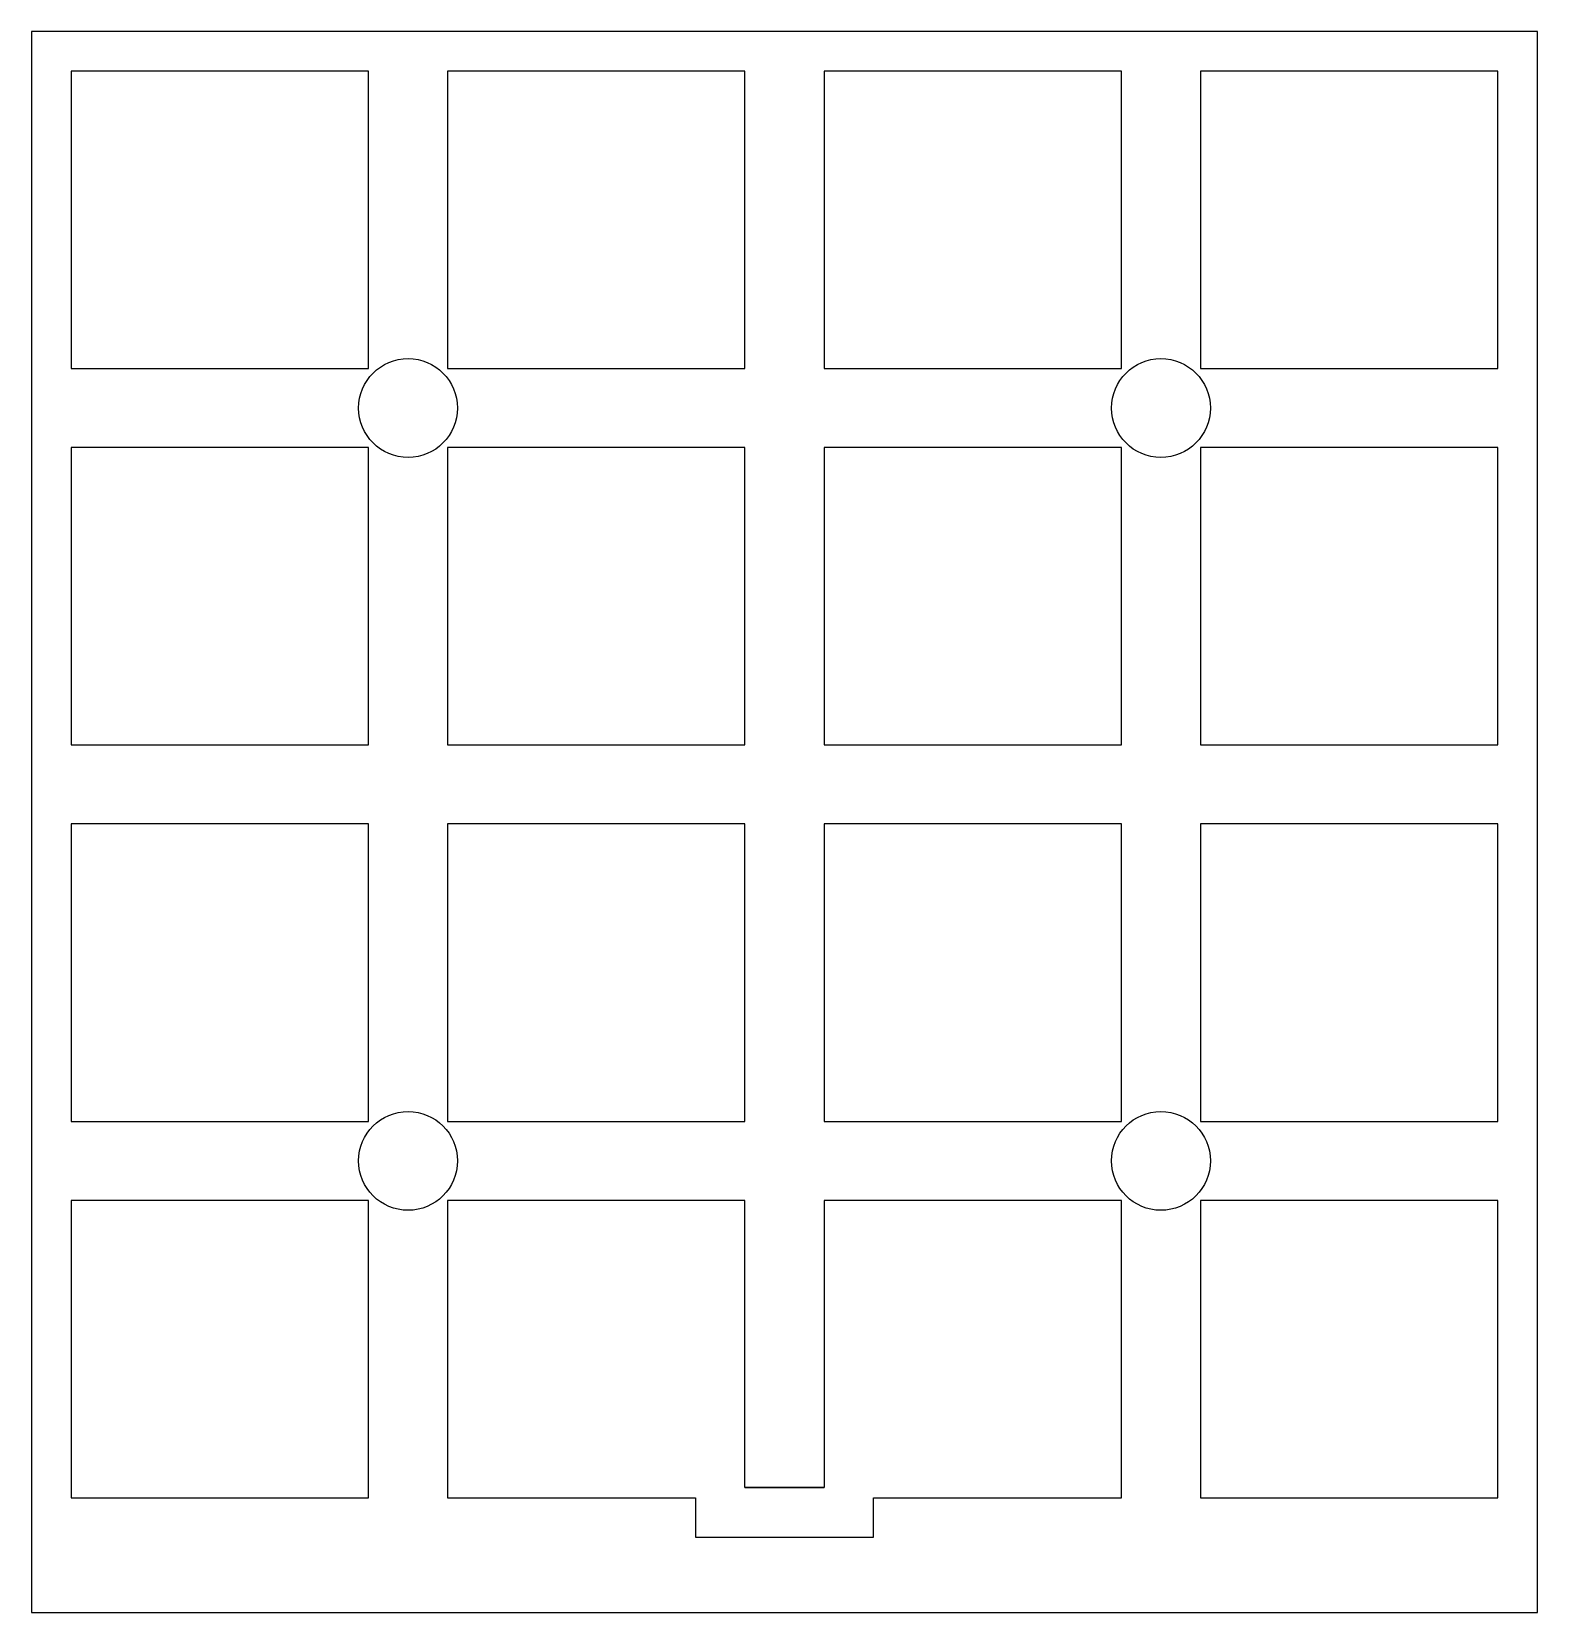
# Model space of a CAD drawing. Header units: millimetres. Extents: x -76.2 to 0, y 18.8 to 98.8.
import ezdxf

# ---------------------------------------------------------------- set-up
doc = ezdxf.new("R2010")
doc.units = ezdxf.units.MM
doc.layers.get('0').update_dxf_attribs({"linetype": 'CONTINUOUS'})

msp = doc.modelspace()

# ---------------------------------------------------------------- linework, layer by layer
for p, q in [((-40.09988, 25.14726), (-36.09988, 25.14726)), ((-55.14988, 24.62226), (-42.6002, 24.62226))]:
    msp.add_line(p, q)
for points in [[(-76.2002, 18.82226), (-0.0002, 18.82226), (-0.0002, 98.82226), (-76.2002, 98.82226)], [(-74.19988, 81.77226), (-59.14988, 81.77226), (-59.14988, 96.82226), (-74.19988, 96.82226)], [(-55.14988, 81.77226), (-40.09988, 81.77226), (-40.09988, 96.82226), (-55.14988, 96.82226)], [(-36.09988, 81.77226), (-21.04988, 81.77226), (-21.04988, 96.82226), (-36.09988, 96.82226)], [(-17.04988, 81.77226), (-1.99988, 81.77226), (-1.99988, 96.82226), (-17.04988, 96.82226)], [(-74.19988, 62.72226), (-59.14988, 62.72226), (-59.14988, 77.77226), (-74.19988, 77.77226)], [(-55.14988, 62.72226), (-40.09988, 62.72226), (-40.09988, 77.77226), (-55.14988, 77.77226)], [(-36.09988, 62.72226), (-21.04988, 62.72226), (-21.04988, 77.77226), (-36.09988, 77.77226)], [(-17.04988, 62.72226), (-1.99988, 62.72226), (-1.99988, 77.77226), (-17.04988, 77.77226)], [(-74.19988, 43.67226), (-59.14988, 43.67226), (-59.14988, 58.72226), (-74.19988, 58.72226)], [(-55.14988, 43.67226), (-40.09988, 43.67226), (-40.09988, 58.72226), (-55.14988, 58.72226)], [(-36.09988, 43.67226), (-21.04988, 43.67226), (-21.04988, 58.72226), (-36.09988, 58.72226)], [(-17.04988, 43.67226), (-1.99988, 43.67226), (-1.99988, 58.72226), (-17.04988, 58.72226)], [(-74.19988, 24.62226), (-59.14988, 24.62226), (-59.14988, 39.67226), (-74.19988, 39.67226)], [(-33.6002, 24.62226), (-21.04988, 24.62226), (-21.04988, 39.67226), (-36.09988, 39.67226), (-36.09988, 25.14726), (-40.09988, 25.14726), (-40.09988, 39.67226), (-55.14988, 39.67226), (-55.14988, 24.62226), (-42.6002, 24.62226), (-42.6002, 22.62226), (-33.6002, 22.62226)], [(-17.04988, 24.62226), (-1.99988, 24.62226), (-1.99988, 39.67226), (-17.04988, 39.67226)]]:
    msp.add_lwpolyline(points, close=True)
for centre in [(-57.15016, 79.77214), (-19.05, 79.77214), (-57.15012, 41.67202), (-19.05, 41.67198)]:
    msp.add_circle(centre, 2.5)

doc.saveas('drawing.dxf')
